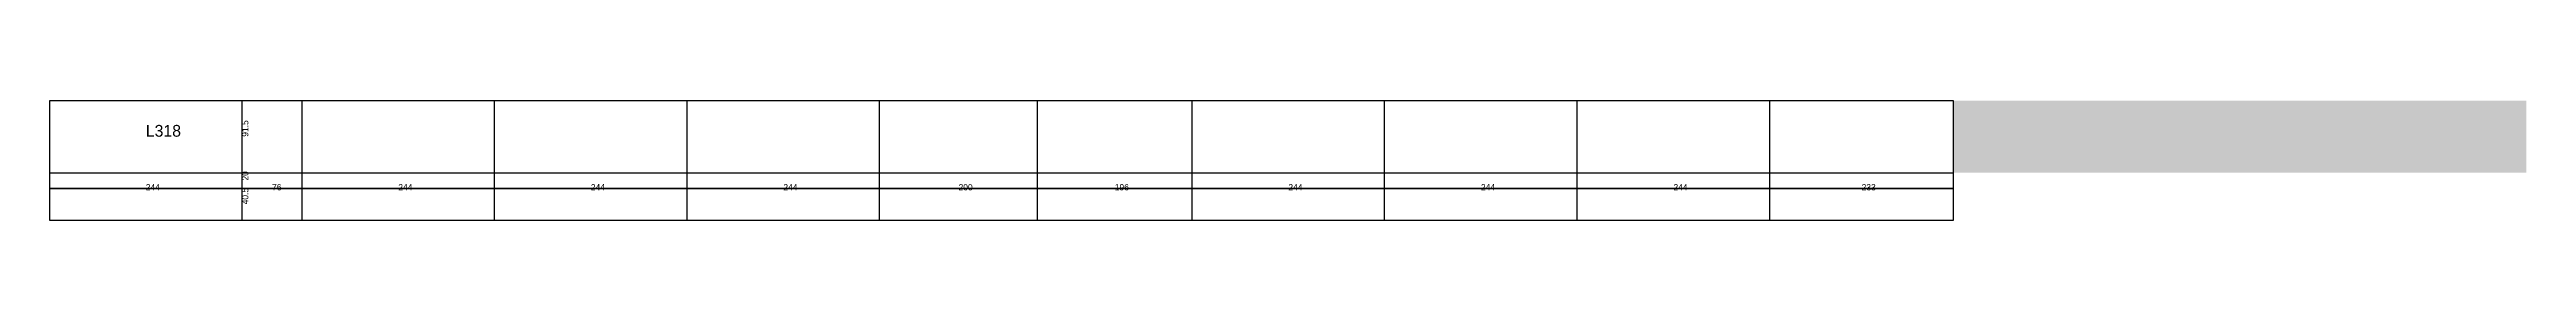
# Model space of a CAD drawing. Extents: x 2939 to 6078, y 2110 to 2262.
import ezdxf

# ---------------------------------------------------------------- set-up
doc = ezdxf.new("R2010")
doc.units = 0
for name, color, linetype in [('3', 3, 'Continuous'), ('4', 4, 'Continuous'), ('Hachura', 251, 'Continuous'), ('Painéis', 200, 'Continuous')]:
    doc.layers.add(name, color=color, linetype=linetype)

msp = doc.modelspace()

# ---------------------------------------------------------------- hatches: boundary and pattern name
at = {"layer": 'Hachura'}
h = msp.add_hatch(color=7, dxfattribs=at)
h.dxf.hatch_style = 1
h.paths.add_polyline_path([(5352.07, 2170.44), (6078.07, 2170.44), (6078.07, 2261.94), (5352.07, 2261.94)])

# ---------------------------------------------------------------- linework, layer by layer
at = {"layer": '3'}
for p, q in [((2939.07, 2261.94), (2939.07, 2109.94)), ((5352.07, 2261.94), (2939.07, 2261.94)), ((3183.07, 2109.94), (3183.07, 2261.94)), ((3259.07, 2109.94), (3259.07, 2261.94)), ((3503.07, 2109.94), (3503.07, 2261.94)), ((3747.07, 2109.94), (3747.07, 2261.94)), ((3991.07, 2109.94), (3991.07, 2261.94)), ((4191.07, 2109.94), (4191.07, 2261.94)), ((4387.07, 2109.94), (4387.07, 2261.94)), ((4631.07, 2109.94), (4631.07, 2261.94)), ((4875.07, 2109.94), (4875.07, 2261.94)), ((5119.07, 2109.94), (5119.07, 2261.94)), ((5352.07, 2109.94), (5352.07, 2261.94)), ((2939.07, 2150.44), (5352.07, 2150.44)), ((2939.07, 2109.94), (5352.07, 2109.94))]:
    msp.add_line(p, q, dxfattribs=at)
at = {"layer": '3', "lineweight": 25}
msp.add_lwpolyline([(2939.07, 2261.94), (2939.07, 2109.94), (5352.07, 2109.94), (5352.07, 2261.94)], close=True, dxfattribs=at)
at = {"layer": '3'}
for points in [[(2939.07, 2170.44), (5352.07, 2170.44)], [(5352.07, 2150.44), (2939.07, 2150.44)]]:
    msp.add_lwpolyline(points, dxfattribs=at)
at = {"layer": 'Painéis', "lineweight": 18}
for p, q in [((3183.07, 2109.94), (3183.07, 2261.94)), ((3259.07, 2109.94), (3259.07, 2261.94)), ((3503.07, 2109.94), (3503.07, 2261.94)), ((3747.07, 2109.94), (3747.07, 2261.94)), ((3991.07, 2109.94), (3991.07, 2261.94)), ((4191.07, 2109.94), (4191.07, 2261.94)), ((4387.07, 2109.94), (4387.07, 2261.94)), ((4631.07, 2109.94), (4631.07, 2261.94)), ((4875.07, 2109.94), (4875.07, 2261.94)), ((5119.07, 2109.94), (5119.07, 2261.94)), ((2939.07, 2170.44), (5352.07, 2170.44)), ((2939.07, 2150.44), (5352.07, 2150.44))]:
    msp.add_line(p, q, dxfattribs=at)

# ---------------------------------------------------------------- texts
at = {"layer": '4'}
msp.add_text('L318', height=15, dxfattribs=at).set_placement((3061.07, 2216.19))
at = {"layer": 'Painéis'}
for s, p in [('91.5', (3191.07, 2216.19)), ('20', (3191.07, 2160.44)), ('40.5', (3191.07, 2130.19))]:
    msp.add_text(s, height=8, rotation=90, dxfattribs=at).set_placement(p)
for s, p in [('244', (3061.07, 2147.94)), ('76', (3221.07, 2147.94)), ('244', (3381.07, 2147.94)), ('244', (3625.07, 2147.94)), ('244', (3869.07, 2147.94)), ('200', (4091.07, 2147.94)), ('196', (4289.07, 2147.94)), ('244', (4509.07, 2147.94)), ('244', (4753.07, 2147.94)), ('244', (4997.07, 2147.94)), ('233', (5235.57, 2147.94))]:
    msp.add_text(s, height=8, dxfattribs=at).set_placement(p)

doc.saveas('drawing.dxf')
